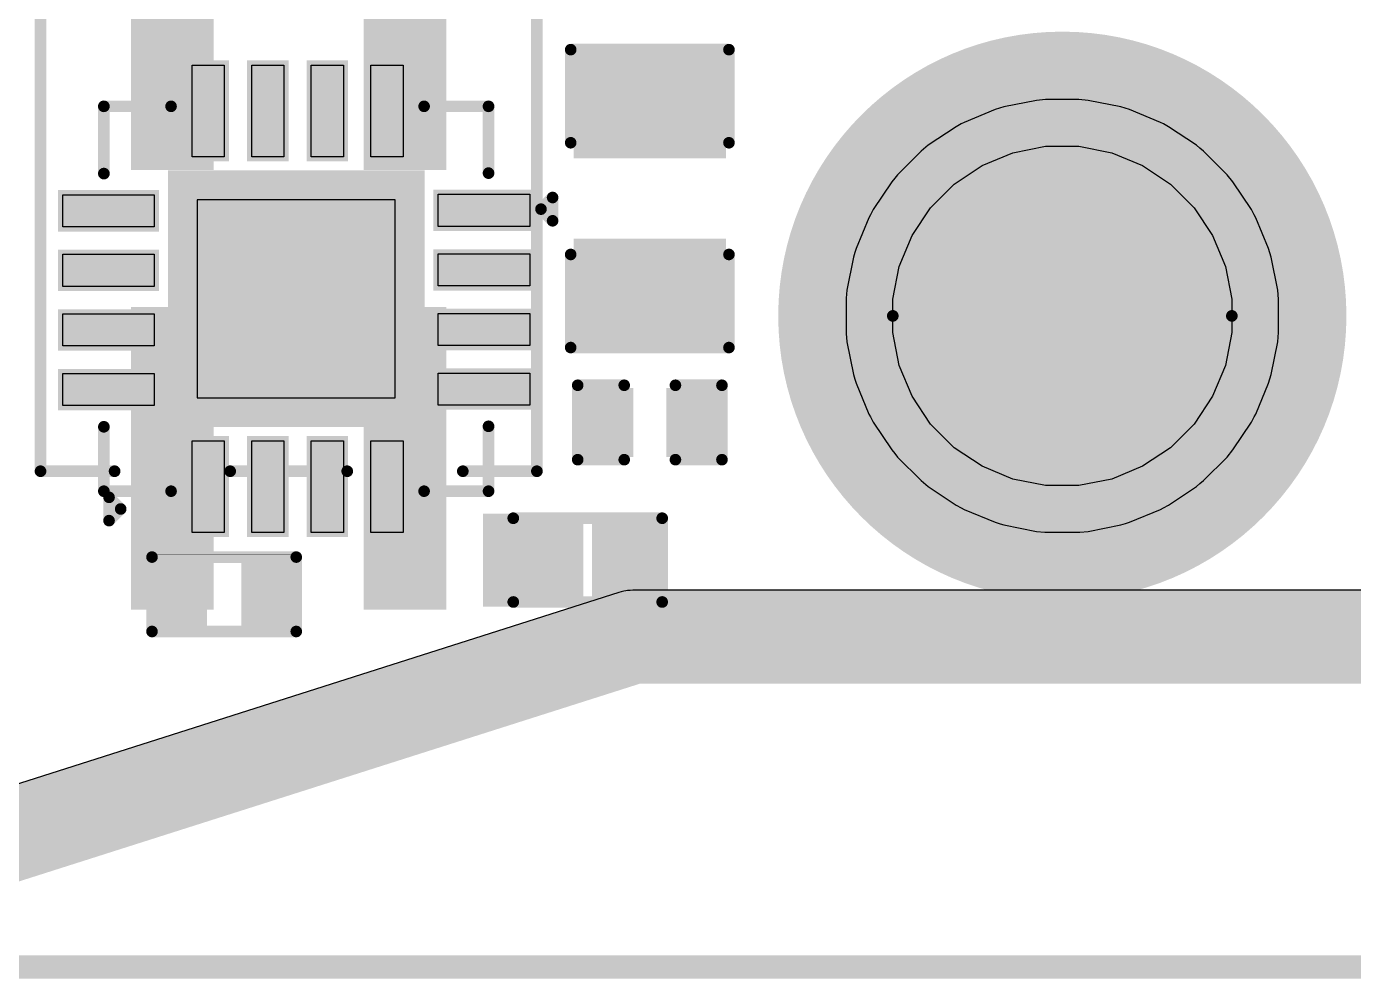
# Model space of a CAD drawing. Header units: inches. Extents: x -5 to 5450, y -4 to 5452.
# Drawn here: x 5.71 to 20.2, y -2.51 to 7.9 of the extents above; entities that cross this region are included whole.
import ezdxf

# ---------------------------------------------------------------- set-up
doc = ezdxf.new("R2010")
doc.units = ezdxf.units.IN
for name, color, linetype in [('Board_outline', 216, 'Continuous'), ('Bottom Layer', 5, 'Continuous'), ('Bottom Overlay', 54, 'Continuous'), ('Bottom Paste', 16, 'Continuous'), ('Bottom Solder', 6, 'Continuous'), ('Ground', 76, 'Continuous'), ('Multi-Layer', 9, 'Continuous'), ('Pad Holes', 156, 'Continuous'), ('Power', 16, 'Continuous'), ('Top Layer', 1, 'Continuous'), ('Top Overlay', 2, 'Continuous'), ('Top Paste', 8, 'Continuous'), ('Top Solder', 216, 'Continuous')]:
    doc.layers.add(name, color=color, linetype=linetype)

# ---------------------------------------------------------------- blocks, each defined once
blk = doc.blocks.new('16_QFN__4_4__B_5')
at = {"layer": 'Bottom Layer'}
for points in [[(-1.166, 1.55), (-1.166, 2.55), (-0.816, 2.55), (-0.816, 1.55)], [(-0.515, 1.55), (-0.515, 2.55), (-0.165, 2.55), (-0.165, 1.55)], [(0.135, 1.55), (0.135, 2.55), (0.485, 2.55), (0.485, 1.55)], [(0.785, 1.55), (0.785, 2.55), (1.135, 2.55), (1.135, 1.55)], [(-1.35, -1.35), (-1.35, 1.35), (1.35, 1.35), (1.35, -1.35)], [(-2.55, 0.811), (-2.55, 1.161), (-1.55, 1.161), (-1.55, 0.811)], [(1.55, 0.816), (1.55, 1.166), (2.55, 1.166), (2.55, 0.816)], [(-2.55, 0.16), (-2.55, 0.51), (-1.55, 0.51), (-1.55, 0.16)], [(1.55, 0.165), (1.55, 0.515), (2.55, 0.515), (2.55, 0.165)], [(-2.55, -0.49), (-2.55, -0.14), (-1.55, -0.14), (-1.55, -0.49)], [(1.55, -0.485), (1.55, -0.135), (2.55, -0.135), (2.55, -0.485)], [(-2.55, -1.14), (-2.55, -0.79), (-1.55, -0.79), (-1.55, -1.14)], [(1.55, -1.135), (1.55, -0.785), (2.55, -0.785), (2.55, -1.135)], [(-1.166, -2.55), (-1.166, -1.55), (-0.816, -1.55), (-0.816, -2.55)], [(-0.515, -2.55), (-0.515, -1.55), (-0.165, -1.55), (-0.165, -2.55)], [(0.135, -2.55), (0.135, -1.55), (0.485, -1.55), (0.485, -2.55)], [(0.785, -2.55), (0.785, -1.55), (1.135, -1.55), (1.135, -2.55)]]:
    blk.add_hatch(color=5, dxfattribs=at).paths.add_polyline_path(points)
at = {"layer": 'Bottom Solder'}
for points in [[(-1.216, 1.499), (-1.216, 2.601), (-0.765, 2.601), (-0.765, 1.499)], [(-0.566, 1.499), (-0.566, 2.601), (-0.115, 2.601), (-0.115, 1.499)], [(0.084, 1.499), (0.084, 2.601), (0.536, 2.601), (0.536, 1.499)], [(0.734, 1.499), (0.734, 2.601), (1.186, 2.601), (1.186, 1.499)], [(-1.401, -1.401), (-1.401, 1.401), (1.401, 1.401), (1.401, -1.401)], [(-2.601, 0.76), (-2.601, 1.211), (-1.499, 1.211), (-1.499, 0.76)], [(1.499, 0.765), (1.499, 1.216), (2.601, 1.216), (2.601, 0.765)], [(-2.601, 0.109), (-2.601, 0.561), (-1.499, 0.561), (-1.499, 0.109)], [(1.499, 0.115), (1.499, 0.566), (2.601, 0.566), (2.601, 0.115)], [(-2.601, -0.541), (-2.601, -0.089), (-1.499, -0.089), (-1.499, -0.541)], [(1.499, -0.536), (1.499, -0.084), (2.601, -0.084), (2.601, -0.536)], [(-2.601, -1.191), (-2.601, -0.739), (-1.499, -0.739), (-1.499, -1.191)], [(1.499, -1.186), (1.499, -0.734), (2.601, -0.734), (2.601, -1.186)], [(-1.216, -2.601), (-1.216, -1.499), (-0.765, -1.499), (-0.765, -2.601)], [(-0.566, -2.601), (-0.566, -1.499), (-0.115, -1.499), (-0.115, -2.601)], [(0.084, -2.601), (0.084, -1.499), (0.536, -1.499), (0.536, -2.601)], [(0.734, -2.601), (0.734, -1.499), (1.186, -1.499), (1.186, -2.601)]]:
    blk.add_hatch(color=6, dxfattribs=at).paths.add_polyline_path(points)
at = {"layer": 'Bottom Overlay', "const_width": 0.127}
for points in [[(-1.397, 2.1), (-2.1, 2.1)], [(-2.1, 2.1), (-2.1, 1.392)], [(2.1, 2.1), (1.366, 2.1)], [(2.1, 2.1), (2.1, 1.397)], [(-2.672, -0.978), (-2.799, -0.851)], [(-2.799, -0.851), (-2.799, -1.105)], [(-2.672, -0.978), (-2.799, -1.105)], [(2.1, -1.366), (2.1, -2.1)], [(-2.1, -1.371), (-2.1, -2.1)], [(-1.397, -2.1), (-2.1, -2.1)], [(2.1, -2.1), (1.366, -2.1)]]:
    blk.add_lwpolyline(points, dxfattribs=at)
at = {"layer": 'Bottom Overlay', "const_width": 0.0635}
for points in [[(-2.132, 2.1, 1), (-2.068, 2.1, 1)], [(-2.132, 2.1, 1), (-2.068, 2.1, 1)], [(-1.428, 2.1, 1), (-1.365, 2.1, 1)], [(1.335, 2.1, 1), (1.398, 2.1, 1)], [(2.068, 2.1, 1), (2.132, 2.1, 1)], [(2.068, 2.1, 1), (2.132, 2.1, 1)], [(-2.132, 1.392, 1), (-2.068, 1.392, 1)], [(2.068, 1.397, 1), (2.132, 1.397, 1)], [(-2.831, -0.851, 1), (-2.768, -0.851, 1)], [(-2.831, -0.851, 1), (-2.768, -0.851, 1)], [(-2.704, -0.978, 1), (-2.641, -0.978, 1)], [(-2.704, -0.978, 1), (-2.641, -0.978, 1)], [(-2.831, -1.105, 1), (-2.768, -1.105, 1)], [(-2.831, -1.105, 1), (-2.768, -1.105, 1)], [(2.068, -1.366, 1), (2.132, -1.366, 1)], [(-2.132, -1.371, 1), (-2.068, -1.371, 1)], [(-2.132, -2.1, 1), (-2.068, -2.1, 1)], [(-2.132, -2.1, 1), (-2.068, -2.1, 1)], [(-1.428, -2.1, 1), (-1.365, -2.1, 1)], [(1.335, -2.1, 1), (1.398, -2.1, 1)], [(2.068, -2.1, 1), (2.132, -2.1, 1)], [(2.068, -2.1, 1), (2.132, -2.1, 1)]]:
    blk.add_lwpolyline(points, format="xyb", close=True, dxfattribs=at)
at = {"layer": 'Bottom Paste'}
for p, q in [((-1.166, 2.55), (-1.166, 2.55)), ((-1.166, 2.55), (-0.816, 2.55)), ((-1.166, 1.55), (-1.166, 2.55)), ((-0.816, 2.55), (-0.816, 1.55)), ((-0.515, 2.55), (-0.515, 2.55)), ((-0.515, 2.55), (-0.165, 2.55)), ((-0.515, 1.55), (-0.515, 2.55)), ((-0.165, 2.55), (-0.165, 1.55)), ((0.135, 2.55), (0.135, 2.55)), ((0.135, 2.55), (0.485, 2.55)), ((0.135, 1.55), (0.135, 2.55)), ((0.485, 2.55), (0.485, 1.55)), ((0.785, 2.55), (0.785, 2.55)), ((0.785, 2.55), (1.135, 2.55)), ((0.785, 1.55), (0.785, 2.55)), ((1.135, 2.55), (1.135, 1.55)), ((-0.816, 1.55), (-1.166, 1.55)), ((-0.165, 1.55), (-0.515, 1.55)), ((0.485, 1.55), (0.135, 1.55)), ((1.135, 1.55), (0.785, 1.55)), ((-2.55, 0.811), (-2.55, 1.161)), ((-2.55, 1.161), (-1.55, 1.161)), ((-1.55, 1.161), (-1.55, 1.161)), ((-1.55, 1.161), (-1.55, 0.811)), ((1.55, 0.816), (1.55, 1.166)), ((1.55, 1.166), (2.55, 1.166)), ((2.55, 1.166), (2.55, 1.166)), ((2.55, 1.166), (2.55, 0.816)), ((1.08, 1.08), (-1.08, 1.08)), ((-1.08, 1.08), (-1.08, -1.08)), ((1.08, -1.08), (1.08, 1.08)), ((-1.55, 0.811), (-2.55, 0.811)), ((2.55, 0.816), (1.55, 0.816)), ((-2.55, 0.16), (-2.55, 0.51)), ((-2.55, 0.51), (-1.55, 0.51)), ((-1.55, 0.51), (-1.55, 0.51)), ((-1.55, 0.51), (-1.55, 0.16)), ((1.55, 0.165), (1.55, 0.515)), ((1.55, 0.515), (2.55, 0.515)), ((2.55, 0.515), (2.55, 0.515)), ((2.55, 0.515), (2.55, 0.165)), ((-1.55, 0.16), (-2.55, 0.16)), ((2.55, 0.165), (1.55, 0.165)), ((-2.55, -0.49), (-2.55, -0.14)), ((-2.55, -0.14), (-1.55, -0.14)), ((-1.55, -0.14), (-1.55, -0.14)), ((-1.55, -0.14), (-1.55, -0.49)), ((1.55, -0.485), (1.55, -0.135)), ((1.55, -0.135), (2.55, -0.135)), ((2.55, -0.135), (2.55, -0.135)), ((2.55, -0.135), (2.55, -0.485)), ((-1.55, -0.49), (-2.55, -0.49)), ((2.55, -0.485), (1.55, -0.485)), ((-2.55, -1.14), (-2.55, -0.79)), ((-2.55, -0.79), (-1.55, -0.79)), ((-1.55, -0.79), (-1.55, -0.79)), ((-1.55, -0.79), (-1.55, -1.14)), ((1.55, -1.135), (1.55, -0.785)), ((1.55, -0.785), (2.55, -0.785)), ((2.55, -0.785), (2.55, -0.785)), ((2.55, -0.785), (2.55, -1.135)), ((-1.55, -1.14), (-2.55, -1.14)), ((-1.08, -1.08), (1.08, -1.08)), ((1.08, -1.08), (1.08, -1.08)), ((2.55, -1.135), (1.55, -1.135)), ((-1.166, -1.55), (-1.166, -1.55)), ((-1.166, -1.55), (-0.816, -1.55)), ((-1.166, -2.55), (-1.166, -1.55)), ((-0.816, -1.55), (-0.816, -2.55)), ((-0.515, -1.55), (-0.515, -1.55)), ((-0.515, -1.55), (-0.165, -1.55)), ((-0.515, -2.55), (-0.515, -1.55)), ((-0.165, -1.55), (-0.165, -2.55)), ((0.135, -1.55), (0.135, -1.55)), ((0.135, -1.55), (0.485, -1.55)), ((0.135, -2.55), (0.135, -1.55)), ((0.485, -1.55), (0.485, -2.55)), ((0.785, -1.55), (0.785, -1.55)), ((0.785, -1.55), (1.135, -1.55)), ((0.785, -2.55), (0.785, -1.55)), ((1.135, -1.55), (1.135, -2.55)), ((-0.816, -2.55), (-1.166, -2.55)), ((-0.165, -2.55), (-0.515, -2.55)), ((0.485, -2.55), (0.135, -2.55)), ((1.135, -2.55), (0.785, -2.55))]:
    blk.add_line(p, q, dxfattribs=at)
blk = doc.blocks.new('R___0402_B_32')
at = {"layer": 'Bottom Layer'}
for points in [[(-0.241, 0.317), (-0.241, -0.318), (-0.699, -0.318), (-0.699, 0.317)], [(0.699, 0.317), (0.699, -0.318), (0.241, -0.318), (0.241, 0.317)]]:
    blk.add_hatch(color=5, dxfattribs=at).paths.add_polyline_path(points)
at = {"layer": 'Bottom Paste'}
for points in [[(-0.241, 0.317), (-0.241, -0.318), (-0.699, -0.318), (-0.699, 0.317)], [(0.699, 0.317), (0.699, -0.318), (0.241, -0.318), (0.241, 0.317)]]:
    blk.add_hatch(color=16, dxfattribs=at).paths.add_polyline_path(points)
at = {"layer": 'Bottom Solder'}
for points in [[(-0.186, 0.373), (-0.186, -0.373), (-0.754, -0.373), (-0.754, 0.373)], [(0.754, 0.373), (0.754, -0.373), (0.186, -0.373), (0.186, 0.373)]]:
    blk.add_hatch(color=6, dxfattribs=at).paths.add_polyline_path(points)
at = {"layer": 'Bottom Overlay'}
for points, const_width in [([(-0.787, 0.406), (0.787, 0.406)], 0.127), ([(-0.787, -0.406), (-0.787, 0.406)], 0.127), ([(0.787, -0.406), (0.787, 0.406)], 0.127), ([(-0.813, 0.432), (0.813, 0.432)], 0.00323), ([(-0.787, -0.406), (0.787, -0.406)], 0.127)]:
    blk.add_lwpolyline(points, dxfattribs=dict(at, const_width=const_width))
for points, const_width in [([(-0.819, 0.406, 1), (-0.756, 0.406, 1)], 0.0635), ([(-0.819, 0.406, 1), (-0.756, 0.406, 1)], 0.0635), ([(0.756, 0.406, 1), (0.819, 0.406, 1)], 0.0635), ([(0.756, 0.406, 1), (0.819, 0.406, 1)], 0.0635), ([(-0.814, 0.432, 1), (-0.812, 0.432, 1)], 0.00161), ([(0.812, 0.432, 1), (0.814, 0.432, 1)], 0.00161), ([(-0.819, -0.406, 1), (-0.756, -0.406, 1)], 0.0635), ([(-0.819, -0.406, 1), (-0.756, -0.406, 1)], 0.0635), ([(0.756, -0.406, 1), (0.819, -0.406, 1)], 0.0635), ([(0.756, -0.406, 1), (0.819, -0.406, 1)], 0.0635)]:
    blk.add_lwpolyline(points, format="xyb", close=True, dxfattribs=dict(at, const_width=const_width))
blk = doc.blocks.new('HDR_SMD_4P_P2_54_V_F_R2_C2_S7_2_150')
at = {"layer": 'Top Layer'}
for points in [[(-1.67, 4), (-0.87, 4), (-0.87, 0.8), (-1.67, 0.8)], [(0.87, 4), (1.67, 4), (1.67, 0.8), (0.87, 0.8)], [(-1.67, -0.8), (-0.87, -0.8), (-0.87, -4), (-1.67, -4)], [(0.87, -0.8), (1.67, -0.8), (1.67, -4), (0.87, -4)]]:
    blk.add_hatch(color=1, dxfattribs=at).paths.add_polyline_path(points)
at = {"layer": 'Top Paste'}
for points in [[(-1.67, 4), (-0.87, 4), (-0.87, 0.8), (-1.67, 0.8)], [(0.87, 4), (1.67, 4), (1.67, 0.8), (0.87, 0.8)], [(-1.67, -0.8), (-0.87, -0.8), (-0.87, -4), (-1.67, -4)], [(0.87, -0.8), (1.67, -0.8), (1.67, -4), (0.87, -4)]]:
    blk.add_hatch(color=8, dxfattribs=at).paths.add_polyline_path(points)
at = {"layer": 'Top Solder'}
for points in [[(-1.721, 4.051), (-0.819, 4.051), (-0.819, 0.749), (-1.721, 0.749)], [(0.819, 4.051), (1.721, 4.051), (1.721, 0.749), (0.819, 0.749)], [(-1.721, -0.749), (-0.819, -0.749), (-0.819, -4.051), (-1.721, -4.051)], [(0.819, -0.749), (1.721, -0.749), (1.721, -4.051), (0.819, -4.051)]]:
    blk.add_hatch(color=216, dxfattribs=at).paths.add_polyline_path(points)
at = {"layer": 'Top Overlay', "const_width": 0.127}
for points in [[(-2.71, -2.54), (-2.71, 2.54)], [(-2.71, 2.54), (-1.901, 2.54)], [(-0.639, 2.54), (0.639, 2.54)], [(1.901, 2.54), (2.71, 2.54)], [(2.71, -2.54), (2.71, 2.54)], [(-2.71, -2.54), (-1.901, -2.54)], [(-0.639, -2.54), (0.639, -2.54)], [(1.901, -2.54), (2.71, -2.54)], [(-1.962, -3.079), (-1.962, -2.825)], [(-1.962, -2.825), (-1.835, -2.952)], [(-1.962, -3.079), (-1.835, -2.952)]]:
    blk.add_lwpolyline(points, dxfattribs=at)
at = {"layer": 'Top Overlay', "const_width": 0.0635}
for points in [[(-2.742, 2.54, 1), (-2.678, 2.54, 1)], [(-2.742, 2.54, 1), (-2.678, 2.54, 1)], [(-1.933, 2.54, 1), (-1.869, 2.54, 1)], [(-0.671, 2.54, 1), (-0.607, 2.54, 1)], [(0.607, 2.54, 1), (0.671, 2.54, 1)], [(1.869, 2.54, 1), (1.933, 2.54, 1)], [(2.678, 2.54, 1), (2.742, 2.54, 1)], [(2.678, 2.54, 1), (2.742, 2.54, 1)], [(-2.742, -2.54, 1), (-2.678, -2.54, 1)], [(-2.742, -2.54, 1), (-2.678, -2.54, 1)], [(-1.933, -2.54, 1), (-1.869, -2.54, 1)], [(-0.671, -2.54, 1), (-0.607, -2.54, 1)], [(0.607, -2.54, 1), (0.671, -2.54, 1)], [(1.869, -2.54, 1), (1.933, -2.54, 1)], [(2.678, -2.54, 1), (2.742, -2.54, 1)], [(2.678, -2.54, 1), (2.742, -2.54, 1)], [(-1.993, -2.825, 1), (-1.93, -2.825, 1)], [(-1.993, -2.825, 1), (-1.93, -2.825, 1)], [(-1.866, -2.952, 1), (-1.803, -2.952, 1)], [(-1.866, -2.952, 1), (-1.803, -2.952, 1)], [(-1.993, -3.079, 1), (-1.93, -3.079, 1)], [(-1.993, -3.079, 1), (-1.93, -3.079, 1)]]:
    blk.add_lwpolyline(points, format="xyb", close=True, dxfattribs=at)
blk = doc.blocks.new('S______154')
at = {"layer": 'Bottom Layer'}
h = blk.add_hatch(color=5, dxfattribs=at)
edge = h.paths.add_edge_path()
edge.add_arc((0, 0), 3, 0, 360)
at = {"layer": 'Bottom Solder'}
h = blk.add_hatch(color=6, dxfattribs=at)
edge = h.paths.add_edge_path()
edge.add_arc((0, 0), 3.102, 0, 360)
at = {"layer": 'Ground'}
h = blk.add_hatch(color=76, dxfattribs=at)
edge = h.paths.add_edge_path()
edge.add_arc((0, 0), 2.358, 0, 360)
at = {"layer": 'Multi-Layer'}
h = blk.add_hatch(color=9, dxfattribs=at)
edge = h.paths.add_edge_path()
edge.add_arc((0, 0), 3, 0, 360)
at = {"layer": 'Pad Holes'}
h = blk.add_hatch(color=7, dxfattribs=at)
edge = h.paths.add_edge_path()
edge.add_arc((0, 0), 1.85, 0, 360)
at = {"layer": 'Power'}
h = blk.add_hatch(color=16, dxfattribs=at)
edge = h.paths.add_edge_path()
edge.add_arc((0, 0), 2.358, 0, 360)
at = {"layer": 'Top Layer'}
h = blk.add_hatch(color=1, dxfattribs=at)
edge = h.paths.add_edge_path()
edge.add_arc((0, 0), 3, 0, 360)
at = {"layer": 'Top Solder'}
h = blk.add_hatch(color=216, dxfattribs=at)
edge = h.paths.add_edge_path()
edge.add_arc((0, 0), 3.102, 0, 360)
blk = doc.blocks.new('DFN1006_2L__163')
at = {"layer": 'Top Layer'}
for points in [[(-0.7, 0.33), (-0.15, 0.33), (-0.15, -0.33), (-0.7, -0.33)], [(0.15, 0.33), (0.7, 0.33), (0.7, -0.33), (0.15, -0.33)]]:
    blk.add_hatch(color=1, dxfattribs=at).paths.add_polyline_path(points)
at = {"layer": 'Top Overlay'}
blk.add_hatch(color=2, dxfattribs=at).paths.add_polyline_path([(-1.144, -0.508), (-0.814, -0.508), (-0.814, 0.508), (-1.144, 0.508)])
at = {"layer": 'Top Paste'}
for points in [[(-0.7, 0.33), (-0.15, 0.33), (-0.15, -0.33), (-0.7, -0.33)], [(0.15, 0.33), (0.7, 0.33), (0.7, -0.33), (0.15, -0.33)]]:
    blk.add_hatch(color=8, dxfattribs=at).paths.add_polyline_path(points)
at = {"layer": 'Top Solder'}
for points in [[(-0.802, 0.432), (-0.048, 0.432), (-0.048, -0.432), (-0.802, -0.432)], [(0.048, 0.432), (0.802, 0.432), (0.802, -0.432), (0.048, -0.432)]]:
    blk.add_hatch(color=216, dxfattribs=at).paths.add_polyline_path(points)
at = {"layer": 'Top Overlay', "const_width": 0.127}
for points in [[(-0.813, -0.457), (-0.813, 0.457)], [(-0.813, 0.457), (0.813, 0.457)], [(0.813, -0.457), (0.813, 0.457)], [(-0.813, -0.457), (0.813, -0.457)]]:
    blk.add_lwpolyline(points, dxfattribs=at)
at = {"layer": 'Top Overlay', "const_width": 0.0635}
for points in [[(-0.845, 0.457, 1), (-0.781, 0.457, 1)], [(-0.845, 0.457, 1), (-0.781, 0.457, 1)], [(0.781, 0.457, 1), (0.845, 0.457, 1)], [(0.781, 0.457, 1), (0.845, 0.457, 1)], [(-0.845, -0.457, 1), (-0.781, -0.457, 1)], [(-0.845, -0.457, 1), (-0.781, -0.457, 1)], [(0.781, -0.457, 1), (0.845, -0.457, 1)], [(0.781, -0.457, 1), (0.845, -0.457, 1)]]:
    blk.add_lwpolyline(points, format="xyb", close=True, dxfattribs=at)
blk = doc.blocks.new('C___0402_B_177')
at = {"layer": 'Bottom Layer'}
for points in [[(-0.241, 0.318), (-0.241, -0.318), (-0.699, -0.318), (-0.699, 0.318)], [(0.699, 0.318), (0.699, -0.318), (0.241, -0.318), (0.241, 0.318)]]:
    blk.add_hatch(color=5, dxfattribs=at).paths.add_polyline_path(points)
at = {"layer": 'Bottom Paste'}
for points in [[(-0.241, 0.318), (-0.241, -0.318), (-0.699, -0.318), (-0.699, 0.318)], [(0.699, 0.318), (0.699, -0.318), (0.241, -0.318), (0.241, 0.318)]]:
    blk.add_hatch(color=16, dxfattribs=at).paths.add_polyline_path(points)
at = {"layer": 'Bottom Solder'}
for points in [[(-0.181, 0.377), (-0.181, -0.377), (-0.758, -0.377), (-0.758, 0.377)], [(0.758, 0.377), (0.758, -0.377), (0.181, -0.377), (0.181, 0.377)]]:
    blk.add_hatch(color=6, dxfattribs=at).paths.add_polyline_path(points)
at = {"layer": 'Bottom Overlay', "const_width": 0.127}
for points in [[(-0.279, 0.406), (-0.787, 0.406)], [(-0.787, 0.406), (-0.787, -0.406)], [(0.787, 0.406), (0.279, 0.406)], [(0.787, 0.406), (0.787, -0.406)], [(-0.279, -0.406), (-0.787, -0.406)], [(0.787, -0.406), (0.279, -0.406)]]:
    blk.add_lwpolyline(points, dxfattribs=at)
at = {"layer": 'Bottom Overlay', "const_width": 0.0635}
for points in [[(-0.819, 0.406, 1), (-0.756, 0.406, 1)], [(-0.819, 0.406, 1), (-0.756, 0.406, 1)], [(-0.311, 0.406, 1), (-0.248, 0.406, 1)], [(0.248, 0.406, 1), (0.311, 0.406, 1)], [(0.756, 0.406, 1), (0.819, 0.406, 1)], [(0.756, 0.406, 1), (0.819, 0.406, 1)], [(-0.819, -0.406, 1), (-0.756, -0.406, 1)], [(-0.819, -0.406, 1), (-0.756, -0.406, 1)], [(-0.311, -0.406, 1), (-0.248, -0.406, 1)], [(0.248, -0.406, 1), (0.311, -0.406, 1)], [(0.756, -0.406, 1), (0.819, -0.406, 1)], [(0.756, -0.406, 1), (0.819, -0.406, 1)]]:
    blk.add_lwpolyline(points, format="xyb", close=True, dxfattribs=at)
blk = doc.blocks.new('C___0805_B_178')
at = {"layer": 'Bottom Layer'}
for points in [[(-1.524, 0.762), (-0.508, 0.762), (-0.508, -0.762), (-1.524, -0.762)], [(0.508, 0.762), (1.524, 0.762), (1.524, -0.762), (0.508, -0.762)]]:
    blk.add_hatch(color=5, dxfattribs=at).paths.add_polyline_path(points)
at = {"layer": 'Bottom Paste'}
for points in [[(-1.524, 0.762), (-0.508, 0.762), (-0.508, -0.762), (-1.524, -0.762)], [(0.508, 0.762), (1.524, 0.762), (1.524, -0.762), (0.508, -0.762)]]:
    blk.add_hatch(color=16, dxfattribs=at).paths.add_polyline_path(points)
at = {"layer": 'Bottom Solder'}
for points in [[(-1.594, 0.832), (-0.438, 0.832), (-0.438, -0.832), (-1.594, -0.832)], [(0.438, 0.832), (1.594, 0.832), (1.594, -0.832), (0.438, -0.832)]]:
    blk.add_hatch(color=6, dxfattribs=at).paths.add_polyline_path(points)
at = {"layer": 'Bottom Overlay', "const_width": 0.127}
for points in [[(-0.61, 0.864), (-1.626, 0.864)], [(-1.626, -0.864), (-1.626, 0.864)], [(1.626, 0.864), (0.61, 0.864)], [(1.626, -0.864), (1.626, 0.864)], [(-0.61, -0.864), (-1.626, -0.864)], [(1.626, -0.864), (0.61, -0.864)]]:
    blk.add_lwpolyline(points, dxfattribs=at)
at = {"layer": 'Bottom Overlay', "const_width": 0.0635}
for points in [[(-1.657, 0.864, 1), (-1.594, 0.864, 1)], [(-1.657, 0.864, 1), (-1.594, 0.864, 1)], [(-0.641, 0.864, 1), (-0.578, 0.864, 1)], [(0.578, 0.864, 1), (0.641, 0.864, 1)], [(1.594, 0.864, 1), (1.657, 0.864, 1)], [(1.594, 0.864, 1), (1.657, 0.864, 1)], [(-1.657, -0.864, 1), (-1.594, -0.864, 1)], [(-1.657, -0.864, 1), (-1.594, -0.864, 1)], [(-0.641, -0.864, 1), (-0.578, -0.864, 1)], [(0.578, -0.864, 1), (0.641, -0.864, 1)], [(1.594, -0.864, 1), (1.657, -0.864, 1)], [(1.594, -0.864, 1), (1.657, -0.864, 1)]]:
    blk.add_lwpolyline(points, format="xyb", close=True, dxfattribs=at)

msp = doc.modelspace()

# ---------------------------------------------------------------- linework, layer by layer
at = {"layer": 'Board_outline'}
for points, const_width in [([(18.87, 4.742, 1), (15.168, 4.742, 1)], 0.127), ([(15.136, 4.742, 1), (15.2, 4.742, 1)], 0.0635), ([(18.838, 4.742, 1), (18.902, 4.742, 1)], 0.0635), ([(12.266, 1.237, 1), (12.393, 1.237, 1)], 0.127), ([(12.266, 1.237, 1), (12.393, 1.237, 1)], 0.127), ([(12.266, 1.237, 1), (12.393, 1.237, 1)], 0.127), ([(12.266, 1.237, 1), (12.393, 1.237, 1)], 0.127)]:
    msp.add_lwpolyline(points, format="xyb", close=True, dxfattribs=dict(at, const_width=const_width))
at = {"layer": 'Board_outline', "const_width": 0.254}
for points in [[(2.154, -2.002), (12.33, 1.237)], [(2.154, -2.002), (12.33, 1.237)], [(12.33, 1.237), (84.33, 1.237)], [(12.33, 1.237), (84.33, 1.237)]]:
    msp.add_lwpolyline(points, dxfattribs=at)
at = {"layer": 'Ground'}
for p, q in [((16.837, 7.104), (16.737, 7.094)), ((17.201, 7.104), (16.837, 7.104)), ((16.837, 7.104), (16.837, 7.104)), ((16.837, 7.104), (16.837, 7.104)), ((17.301, 7.094), (17.201, 7.104)), ((16.284, 6.994), (15.947, 6.854)), ((16.38, 7.023), (16.284, 6.994)), ((16.737, 7.094), (16.38, 7.023)), ((16.38, 7.023), (16.38, 7.023)), ((17.659, 7.023), (17.301, 7.094)), ((17.754, 6.994), (17.659, 7.023)), ((18.091, 6.854), (17.754, 6.994)), ((15.916, 6.838), (15.859, 6.807)), ((15.947, 6.854), (15.916, 6.838)), ((18.122, 6.838), (18.091, 6.854)), ((18.179, 6.807), (18.122, 6.838)), ((15.859, 6.807), (15.556, 6.604)), ((18.483, 6.604), (18.179, 6.807)), ((15.478, 6.541), (15.22, 6.283)), ((15.556, 6.604), (15.478, 6.541)), ((18.521, 6.573), (18.483, 6.604)), ((18.56, 6.541), (18.521, 6.573)), ((18.818, 6.283), (18.56, 6.541)), ((15.189, 6.244), (15.157, 6.206)), ((15.22, 6.283), (15.189, 6.244)), ((18.881, 6.206), (18.818, 6.283)), ((15.157, 6.206), (14.954, 5.903)), ((19.084, 5.903), (18.881, 6.206)), ((14.907, 5.814), (14.768, 5.477)), ((14.924, 5.845), (14.907, 5.814)), ((14.954, 5.903), (14.924, 5.845)), ((19.115, 5.845), (19.084, 5.903)), ((19.131, 5.814), (19.115, 5.845)), ((19.271, 5.477), (19.131, 5.814)), ((14.739, 5.382), (14.667, 5.024)), ((14.754, 5.433), (14.739, 5.382)), ((14.768, 5.477), (14.754, 5.433)), ((19.3, 5.382), (19.271, 5.477)), ((19.371, 5.024), (19.3, 5.382)), ((19.3, 5.382), (19.3, 5.382)), ((14.659, 4.934), (14.658, 4.925)), ((14.667, 5.024), (14.659, 4.934)), ((19.381, 4.925), (19.371, 5.024)), ((14.658, 4.925), (14.658, 4.742)), ((19.381, 4.742), (19.381, 4.925)), ((19.381, 4.925), (19.381, 4.925)), ((19.381, 4.925), (19.381, 4.925)), ((14.658, 4.742), (14.658, 4.56)), ((19.381, 4.56), (19.381, 4.742)), ((14.658, 4.56), (14.659, 4.55)), ((14.659, 4.55), (14.667, 4.46)), ((19.371, 4.46), (19.381, 4.56)), ((19.381, 4.56), (19.381, 4.56)), ((19.381, 4.56), (19.381, 4.56)), ((14.667, 4.46), (14.739, 4.103)), ((19.3, 4.103), (19.371, 4.46)), ((14.739, 4.103), (14.754, 4.052)), ((19.271, 4.007), (19.3, 4.103)), ((19.3, 4.103), (19.3, 4.103)), ((14.754, 4.052), (14.768, 4.007)), ((14.768, 4.007), (14.907, 3.67)), ((19.131, 3.67), (19.271, 4.007)), ((14.907, 3.67), (14.924, 3.639)), ((14.924, 3.639), (14.954, 3.582)), ((19.084, 3.582), (19.115, 3.639)), ((19.115, 3.639), (19.131, 3.67)), ((14.954, 3.582), (15.157, 3.279)), ((18.881, 3.279), (19.084, 3.582)), ((15.157, 3.279), (15.189, 3.24)), ((15.189, 3.24), (15.22, 3.201)), ((15.22, 3.201), (15.478, 2.944)), ((18.56, 2.944), (18.818, 3.201)), ((18.818, 3.201), (18.881, 3.279)), ((15.478, 2.944), (15.556, 2.88)), ((18.483, 2.88), (18.521, 2.912)), ((18.521, 2.912), (18.56, 2.944)), ((15.556, 2.88), (15.859, 2.677)), ((18.179, 2.677), (18.483, 2.88)), ((15.859, 2.677), (15.916, 2.647)), ((15.916, 2.647), (15.947, 2.63)), ((15.947, 2.63), (16.284, 2.491)), ((17.754, 2.491), (18.091, 2.63)), ((18.091, 2.63), (18.122, 2.647)), ((18.122, 2.647), (18.179, 2.677)), ((16.284, 2.491), (16.342, 2.473)), ((16.342, 2.473), (16.38, 2.462)), ((17.659, 2.462), (17.71, 2.477)), ((17.71, 2.477), (17.754, 2.491)), ((16.38, 2.462), (16.737, 2.391)), ((16.737, 2.391), (16.827, 2.382)), ((16.827, 2.382), (16.837, 2.381)), ((16.837, 2.381), (17.201, 2.381)), ((17.201, 2.381), (17.211, 2.382)), ((17.211, 2.382), (17.301, 2.391)), ((17.301, 2.391), (17.659, 2.462)), ((12.252, 1.74), (12.23, 1.738)), ((12.273, 1.744), (12.252, 1.74)), ((12.301, 1.745), (12.273, 1.744)), ((12.33, 1.748), (12.301, 1.745)), ((84.33, 1.748), (12.33, 1.748)), ((12.175, 1.724), (1.999, -1.516)), ((12.203, 1.73), (12.175, 1.724)), ((12.23, 1.738), (12.203, 1.73))]:
    msp.add_line(p, q, dxfattribs=at)
at = {"layer": 'Ground', "const_width": 1.016}
for points in [[(16.479, 6.522), (16.837, 6.593)], [(16.837, 6.593), (17.201, 6.593)], [(17.201, 6.593), (17.559, 6.522)], [(16.142, 6.383), (16.479, 6.522)], [(17.559, 6.522), (17.896, 6.383)], [(15.839, 6.18), (16.142, 6.383)], [(17.896, 6.383), (18.199, 6.18)], [(15.581, 5.922), (15.839, 6.18)], [(18.199, 6.18), (18.457, 5.922)], [(15.379, 5.619), (15.581, 5.922)], [(18.457, 5.922), (18.659, 5.619)], [(15.239, 5.282), (15.379, 5.619)], [(18.659, 5.619), (18.799, 5.282)], [(15.168, 4.925), (15.239, 5.282)], [(18.799, 5.282), (18.87, 4.925)], [(15.168, 4.742), (15.168, 4.925)], [(18.87, 4.742), (18.87, 4.925)], [(15.168, 4.56), (15.168, 4.742)], [(18.87, 4.56), (18.87, 4.742)], [(15.168, 4.56), (15.239, 4.202)], [(18.799, 4.202), (18.87, 4.56)], [(15.239, 4.202), (15.379, 3.865)], [(18.659, 3.865), (18.799, 4.202)], [(15.379, 3.865), (15.581, 3.562)], [(18.457, 3.562), (18.659, 3.865)], [(15.581, 3.562), (15.839, 3.304)], [(18.199, 3.304), (18.457, 3.562)], [(15.839, 3.304), (16.142, 3.102)], [(17.896, 3.102), (18.199, 3.304)], [(16.142, 3.102), (16.479, 2.962)], [(17.559, 2.962), (17.896, 3.102)], [(16.479, 2.962), (16.837, 2.891)], [(16.837, 2.891), (17.201, 2.891)], [(17.201, 2.891), (17.559, 2.962)], [(2.154, -2.002), (12.33, 1.237)], [(12.33, 1.237), (84.33, 1.237)]]:
    msp.add_lwpolyline(points, dxfattribs=at)
at = {"layer": 'Ground', "const_width": 0.508}
for points in [[(16.583, 6.593, 1), (17.091, 6.593, 1)], [(16.583, 6.593, 1), (17.091, 6.593, 1)], [(16.947, 6.593, 1), (17.455, 6.593, 1)], [(16.947, 6.593, 1), (17.455, 6.593, 1)], [(16.225, 6.522, 1), (16.733, 6.522, 1)], [(16.225, 6.522, 1), (16.733, 6.522, 1)], [(17.305, 6.522, 1), (17.813, 6.522, 1)], [(17.305, 6.522, 1), (17.813, 6.522, 1)], [(15.888, 6.383, 1), (16.396, 6.383, 1)], [(15.888, 6.383, 1), (16.396, 6.383, 1)], [(17.642, 6.383, 1), (18.15, 6.383, 1)], [(17.642, 6.383, 1), (18.15, 6.383, 1)], [(15.585, 6.18, 1), (16.093, 6.18, 1)], [(15.585, 6.18, 1), (16.093, 6.18, 1)], [(17.945, 6.18, 1), (18.453, 6.18, 1)], [(17.945, 6.18, 1), (18.453, 6.18, 1)], [(15.327, 5.922, 1), (15.835, 5.922, 1)], [(15.327, 5.922, 1), (15.835, 5.922, 1)], [(18.203, 5.922, 1), (18.711, 5.922, 1)], [(18.203, 5.922, 1), (18.711, 5.922, 1)], [(15.125, 5.619, 1), (15.633, 5.619, 1)], [(15.125, 5.619, 1), (15.633, 5.619, 1)], [(18.405, 5.619, 1), (18.913, 5.619, 1)], [(18.405, 5.619, 1), (18.913, 5.619, 1)], [(14.985, 5.282, 1), (15.493, 5.282, 1)], [(14.985, 5.282, 1), (15.493, 5.282, 1)], [(18.545, 5.282, 1), (19.053, 5.282, 1)], [(18.545, 5.282, 1), (19.053, 5.282, 1)], [(14.914, 4.925, 1), (15.422, 4.925, 1)], [(14.914, 4.925, 1), (15.422, 4.925, 1)], [(18.616, 4.925, 1), (19.124, 4.925, 1)], [(18.616, 4.925, 1), (19.124, 4.925, 1)], [(14.914, 4.742, 1), (15.422, 4.742, 1)], [(14.914, 4.742, 1), (15.422, 4.742, 1)], [(18.616, 4.742, 1), (19.124, 4.742, 1)], [(18.616, 4.742, 1), (19.124, 4.742, 1)], [(14.914, 4.56, 1), (15.422, 4.56, 1)], [(14.914, 4.56, 1), (15.422, 4.56, 1)], [(18.616, 4.56, 1), (19.124, 4.56, 1)], [(18.616, 4.56, 1), (19.124, 4.56, 1)], [(14.985, 4.202, 1), (15.493, 4.202, 1)], [(14.985, 4.202, 1), (15.493, 4.202, 1)], [(18.545, 4.202, 1), (19.053, 4.202, 1)], [(18.545, 4.202, 1), (19.053, 4.202, 1)], [(15.125, 3.865, 1), (15.633, 3.865, 1)], [(15.125, 3.865, 1), (15.633, 3.865, 1)], [(18.405, 3.865, 1), (18.913, 3.865, 1)], [(18.405, 3.865, 1), (18.913, 3.865, 1)], [(15.327, 3.562, 1), (15.835, 3.562, 1)], [(15.327, 3.562, 1), (15.835, 3.562, 1)], [(18.203, 3.562, 1), (18.711, 3.562, 1)], [(18.203, 3.562, 1), (18.711, 3.562, 1)], [(15.585, 3.304, 1), (16.093, 3.304, 1)], [(15.585, 3.304, 1), (16.093, 3.304, 1)], [(17.945, 3.304, 1), (18.453, 3.304, 1)], [(17.945, 3.304, 1), (18.453, 3.304, 1)], [(15.888, 3.102, 1), (16.396, 3.102, 1)], [(15.888, 3.102, 1), (16.396, 3.102, 1)], [(17.642, 3.102, 1), (18.15, 3.102, 1)], [(17.642, 3.102, 1), (18.15, 3.102, 1)], [(16.225, 2.962, 1), (16.733, 2.962, 1)], [(16.225, 2.962, 1), (16.733, 2.962, 1)], [(16.583, 2.891, 1), (17.091, 2.891, 1)], [(16.583, 2.891, 1), (17.091, 2.891, 1)], [(16.947, 2.891, 1), (17.455, 2.891, 1)], [(16.947, 2.891, 1), (17.455, 2.891, 1)], [(17.305, 2.962, 1), (17.813, 2.962, 1)], [(17.305, 2.962, 1), (17.813, 2.962, 1)], [(12.076, 1.237, 1), (12.584, 1.237, 1)], [(12.076, 1.237, 1), (12.584, 1.237, 1)]]:
    msp.add_lwpolyline(points, format="xyb", close=True, dxfattribs=at)
at = {"layer": 'Multi-Layer'}
for p, q in [((16.142, 6.383), (16.479, 6.522)), ((16.479, 6.522), (16.837, 6.593)), ((16.837, 6.593), (17.019, 6.593)), ((17.019, 6.593), (17.201, 6.593)), ((17.201, 6.593), (17.559, 6.522)), ((17.559, 6.522), (17.896, 6.383)), ((15.839, 6.18), (16.142, 6.383)), ((17.896, 6.383), (18.199, 6.18)), ((15.581, 5.922), (15.839, 6.18)), ((18.199, 6.18), (18.457, 5.922)), ((15.379, 5.619), (15.581, 5.922)), ((18.457, 5.922), (18.659, 5.619)), ((15.239, 5.282), (15.379, 5.619)), ((18.659, 5.619), (18.799, 5.282)), ((15.168, 4.925), (15.239, 5.282)), ((18.799, 5.282), (18.87, 4.925)), ((15.168, 4.742), (15.168, 4.925)), ((18.87, 4.925), (18.87, 4.742)), ((15.168, 4.56), (15.168, 4.742)), ((18.87, 4.742), (18.87, 4.56)), ((15.239, 4.202), (15.168, 4.56)), ((18.87, 4.56), (18.799, 4.202)), ((15.379, 3.865), (15.239, 4.202)), ((18.799, 4.202), (18.659, 3.865)), ((15.581, 3.562), (15.379, 3.865)), ((18.659, 3.865), (18.457, 3.562)), ((15.839, 3.304), (15.581, 3.562)), ((18.457, 3.562), (18.199, 3.304)), ((16.142, 3.102), (15.839, 3.304)), ((18.199, 3.304), (17.896, 3.102)), ((16.479, 2.962), (16.142, 3.102)), ((17.896, 3.102), (17.559, 2.962)), ((16.837, 2.891), (16.479, 2.962)), ((17.559, 2.962), (17.201, 2.891)), ((17.019, 2.891), (16.837, 2.891)), ((17.019, 2.891), (17.019, 2.891)), ((17.201, 2.891), (17.019, 2.891))]:
    msp.add_line(p, q, dxfattribs=at)
at = {"layer": 'Power'}
for p, q in [((16.837, 7.104), (16.737, 7.094)), ((17.201, 7.104), (16.837, 7.104)), ((16.837, 7.104), (16.837, 7.104)), ((16.837, 7.104), (16.837, 7.104)), ((17.301, 7.094), (17.201, 7.104)), ((16.284, 6.994), (15.947, 6.854)), ((16.38, 7.023), (16.284, 6.994)), ((16.737, 7.094), (16.38, 7.023)), ((16.38, 7.023), (16.38, 7.023)), ((17.659, 7.023), (17.301, 7.094)), ((17.754, 6.994), (17.659, 7.023)), ((18.091, 6.854), (17.754, 6.994)), ((15.916, 6.838), (15.859, 6.807)), ((15.947, 6.854), (15.916, 6.838)), ((18.122, 6.838), (18.091, 6.854)), ((18.179, 6.807), (18.122, 6.838)), ((15.859, 6.807), (15.556, 6.604)), ((18.483, 6.604), (18.179, 6.807)), ((15.478, 6.541), (15.22, 6.283)), ((15.556, 6.604), (15.478, 6.541)), ((18.521, 6.573), (18.483, 6.604)), ((18.56, 6.541), (18.521, 6.573)), ((18.818, 6.283), (18.56, 6.541)), ((15.189, 6.244), (15.157, 6.206)), ((15.22, 6.283), (15.189, 6.244)), ((18.881, 6.206), (18.818, 6.283)), ((15.157, 6.206), (14.954, 5.903)), ((19.084, 5.903), (18.881, 6.206)), ((14.907, 5.814), (14.768, 5.477)), ((14.924, 5.845), (14.907, 5.814)), ((14.954, 5.903), (14.924, 5.845)), ((19.115, 5.845), (19.084, 5.903)), ((19.131, 5.814), (19.115, 5.845)), ((19.271, 5.477), (19.131, 5.814)), ((14.739, 5.382), (14.667, 5.024)), ((14.754, 5.433), (14.739, 5.382)), ((14.768, 5.477), (14.754, 5.433)), ((19.3, 5.382), (19.271, 5.477)), ((19.371, 5.024), (19.3, 5.382)), ((19.3, 5.382), (19.3, 5.382)), ((14.659, 4.934), (14.658, 4.925)), ((14.667, 5.024), (14.659, 4.934)), ((19.381, 4.925), (19.371, 5.024)), ((14.658, 4.925), (14.658, 4.742)), ((19.381, 4.742), (19.381, 4.925)), ((19.381, 4.925), (19.381, 4.925)), ((19.381, 4.925), (19.381, 4.925)), ((14.658, 4.742), (14.658, 4.56)), ((19.381, 4.56), (19.381, 4.742)), ((14.658, 4.56), (14.659, 4.55)), ((14.659, 4.55), (14.667, 4.46)), ((19.371, 4.46), (19.381, 4.56)), ((19.381, 4.56), (19.381, 4.56)), ((19.381, 4.56), (19.381, 4.56)), ((14.667, 4.46), (14.739, 4.103)), ((19.3, 4.103), (19.371, 4.46)), ((14.739, 4.103), (14.754, 4.052)), ((19.271, 4.007), (19.3, 4.103)), ((19.3, 4.103), (19.3, 4.103)), ((14.754, 4.052), (14.768, 4.007)), ((14.768, 4.007), (14.907, 3.67)), ((19.131, 3.67), (19.271, 4.007)), ((14.907, 3.67), (14.924, 3.639)), ((14.924, 3.639), (14.954, 3.582)), ((19.084, 3.582), (19.115, 3.639)), ((19.115, 3.639), (19.131, 3.67)), ((14.954, 3.582), (15.157, 3.279)), ((18.881, 3.279), (19.084, 3.582)), ((15.157, 3.279), (15.189, 3.24)), ((15.189, 3.24), (15.22, 3.201)), ((15.22, 3.201), (15.478, 2.944)), ((18.56, 2.944), (18.818, 3.201)), ((18.818, 3.201), (18.881, 3.279)), ((15.478, 2.944), (15.556, 2.88)), ((18.483, 2.88), (18.521, 2.912)), ((18.521, 2.912), (18.56, 2.944)), ((15.556, 2.88), (15.859, 2.677)), ((18.179, 2.677), (18.483, 2.88)), ((15.859, 2.677), (15.916, 2.647)), ((15.916, 2.647), (15.947, 2.63)), ((15.947, 2.63), (16.284, 2.491)), ((17.754, 2.491), (18.091, 2.63)), ((18.091, 2.63), (18.122, 2.647)), ((18.122, 2.647), (18.179, 2.677)), ((16.284, 2.491), (16.342, 2.473)), ((16.342, 2.473), (16.38, 2.462)), ((17.659, 2.462), (17.71, 2.477)), ((17.71, 2.477), (17.754, 2.491)), ((16.38, 2.462), (16.737, 2.391)), ((16.737, 2.391), (16.827, 2.382)), ((16.827, 2.382), (16.837, 2.381)), ((16.837, 2.381), (17.201, 2.381)), ((17.201, 2.381), (17.211, 2.382)), ((17.211, 2.382), (17.301, 2.391)), ((17.301, 2.391), (17.659, 2.462)), ((12.252, 1.74), (12.23, 1.738)), ((12.273, 1.744), (12.252, 1.74)), ((12.301, 1.745), (12.273, 1.744)), ((12.33, 1.748), (12.301, 1.745)), ((84.33, 1.748), (12.33, 1.748)), ((12.175, 1.724), (1.999, -1.516)), ((12.203, 1.73), (12.175, 1.724)), ((12.23, 1.738), (12.203, 1.73))]:
    msp.add_line(p, q, dxfattribs=at)
at = {"layer": 'Power', "const_width": 1.016}
for points in [[(16.479, 6.522), (16.837, 6.593)], [(16.837, 6.593), (17.201, 6.593)], [(17.201, 6.593), (17.559, 6.522)], [(16.142, 6.383), (16.479, 6.522)], [(17.559, 6.522), (17.896, 6.383)], [(15.839, 6.18), (16.142, 6.383)], [(17.896, 6.383), (18.199, 6.18)], [(15.581, 5.922), (15.839, 6.18)], [(18.199, 6.18), (18.457, 5.922)], [(15.379, 5.619), (15.581, 5.922)], [(18.457, 5.922), (18.659, 5.619)], [(15.239, 5.282), (15.379, 5.619)], [(18.659, 5.619), (18.799, 5.282)], [(15.168, 4.925), (15.239, 5.282)], [(18.799, 5.282), (18.87, 4.925)], [(15.168, 4.742), (15.168, 4.925)], [(18.87, 4.742), (18.87, 4.925)], [(15.168, 4.56), (15.168, 4.742)], [(18.87, 4.56), (18.87, 4.742)], [(15.168, 4.56), (15.239, 4.202)], [(18.799, 4.202), (18.87, 4.56)], [(15.239, 4.202), (15.379, 3.865)], [(18.659, 3.865), (18.799, 4.202)], [(15.379, 3.865), (15.581, 3.562)], [(18.457, 3.562), (18.659, 3.865)], [(15.581, 3.562), (15.839, 3.304)], [(18.199, 3.304), (18.457, 3.562)], [(15.839, 3.304), (16.142, 3.102)], [(17.896, 3.102), (18.199, 3.304)], [(16.142, 3.102), (16.479, 2.962)], [(17.559, 2.962), (17.896, 3.102)], [(16.479, 2.962), (16.837, 2.891)], [(16.837, 2.891), (17.201, 2.891)], [(17.201, 2.891), (17.559, 2.962)], [(2.154, -2.002), (12.33, 1.237)], [(12.33, 1.237), (84.33, 1.237)]]:
    msp.add_lwpolyline(points, dxfattribs=at)
at = {"layer": 'Power', "const_width": 0.508}
for points in [[(16.583, 6.593, 1), (17.091, 6.593, 1)], [(16.583, 6.593, 1), (17.091, 6.593, 1)], [(16.947, 6.593, 1), (17.455, 6.593, 1)], [(16.947, 6.593, 1), (17.455, 6.593, 1)], [(16.225, 6.522, 1), (16.733, 6.522, 1)], [(16.225, 6.522, 1), (16.733, 6.522, 1)], [(17.305, 6.522, 1), (17.813, 6.522, 1)], [(17.305, 6.522, 1), (17.813, 6.522, 1)], [(15.888, 6.383, 1), (16.396, 6.383, 1)], [(15.888, 6.383, 1), (16.396, 6.383, 1)], [(17.642, 6.383, 1), (18.15, 6.383, 1)], [(17.642, 6.383, 1), (18.15, 6.383, 1)], [(15.585, 6.18, 1), (16.093, 6.18, 1)], [(15.585, 6.18, 1), (16.093, 6.18, 1)], [(17.945, 6.18, 1), (18.453, 6.18, 1)], [(17.945, 6.18, 1), (18.453, 6.18, 1)], [(15.327, 5.922, 1), (15.835, 5.922, 1)], [(15.327, 5.922, 1), (15.835, 5.922, 1)], [(18.203, 5.922, 1), (18.711, 5.922, 1)], [(18.203, 5.922, 1), (18.711, 5.922, 1)], [(15.125, 5.619, 1), (15.633, 5.619, 1)], [(15.125, 5.619, 1), (15.633, 5.619, 1)], [(18.405, 5.619, 1), (18.913, 5.619, 1)], [(18.405, 5.619, 1), (18.913, 5.619, 1)], [(14.985, 5.282, 1), (15.493, 5.282, 1)], [(14.985, 5.282, 1), (15.493, 5.282, 1)], [(18.545, 5.282, 1), (19.053, 5.282, 1)], [(18.545, 5.282, 1), (19.053, 5.282, 1)], [(14.914, 4.925, 1), (15.422, 4.925, 1)], [(14.914, 4.925, 1), (15.422, 4.925, 1)], [(18.616, 4.925, 1), (19.124, 4.925, 1)], [(18.616, 4.925, 1), (19.124, 4.925, 1)], [(14.914, 4.742, 1), (15.422, 4.742, 1)], [(14.914, 4.742, 1), (15.422, 4.742, 1)], [(18.616, 4.742, 1), (19.124, 4.742, 1)], [(18.616, 4.742, 1), (19.124, 4.742, 1)], [(14.914, 4.56, 1), (15.422, 4.56, 1)], [(14.914, 4.56, 1), (15.422, 4.56, 1)], [(18.616, 4.56, 1), (19.124, 4.56, 1)], [(18.616, 4.56, 1), (19.124, 4.56, 1)], [(14.985, 4.202, 1), (15.493, 4.202, 1)], [(14.985, 4.202, 1), (15.493, 4.202, 1)], [(18.545, 4.202, 1), (19.053, 4.202, 1)], [(18.545, 4.202, 1), (19.053, 4.202, 1)], [(15.125, 3.865, 1), (15.633, 3.865, 1)], [(15.125, 3.865, 1), (15.633, 3.865, 1)], [(18.405, 3.865, 1), (18.913, 3.865, 1)], [(18.405, 3.865, 1), (18.913, 3.865, 1)], [(15.327, 3.562, 1), (15.835, 3.562, 1)], [(15.327, 3.562, 1), (15.835, 3.562, 1)], [(18.203, 3.562, 1), (18.711, 3.562, 1)], [(18.203, 3.562, 1), (18.711, 3.562, 1)], [(15.585, 3.304, 1), (16.093, 3.304, 1)], [(15.585, 3.304, 1), (16.093, 3.304, 1)], [(17.945, 3.304, 1), (18.453, 3.304, 1)], [(17.945, 3.304, 1), (18.453, 3.304, 1)], [(15.888, 3.102, 1), (16.396, 3.102, 1)], [(15.888, 3.102, 1), (16.396, 3.102, 1)], [(17.642, 3.102, 1), (18.15, 3.102, 1)], [(17.642, 3.102, 1), (18.15, 3.102, 1)], [(16.225, 2.962, 1), (16.733, 2.962, 1)], [(16.225, 2.962, 1), (16.733, 2.962, 1)], [(16.583, 2.891, 1), (17.091, 2.891, 1)], [(16.583, 2.891, 1), (17.091, 2.891, 1)], [(16.947, 2.891, 1), (17.455, 2.891, 1)], [(16.947, 2.891, 1), (17.455, 2.891, 1)], [(17.305, 2.962, 1), (17.813, 2.962, 1)], [(17.305, 2.962, 1), (17.813, 2.962, 1)], [(12.076, 1.237, 1), (12.584, 1.237, 1)], [(12.076, 1.237, 1), (12.584, 1.237, 1)]]:
    msp.add_lwpolyline(points, format="xyb", close=True, dxfattribs=at)
at = {"layer": 'Top Overlay', "const_width": 0.254}
msp.add_lwpolyline([(-4.439, -2.362), (37.257, -2.362)], dxfattribs=at)

# ---------------------------------------------------------------- block references
for name, p in [('HDR_SMD_4P_P2_54_V_F_R2_C2_S7_2_150', (8.572, 5.587)), ('DFN1006_2L__163', (11.837, 2.077)), ('R___0402_B_32', (7.867, 1.704))]:
    msp.add_blockref(name, p)
for name, p, rotation in [('S______154', (17.019, 4.742), 180), ('C___0805_B_178', (12.515, 6.022), 270), ('16_QFN__4_4__B_5', (8.654, 4.929), 180), ('C___0402_B_177', (12.515, 3.579), 180)]:
    msp.add_blockref(name, p, dxfattribs=dict(rotation=rotation))

doc.saveas('drawing.dxf')
